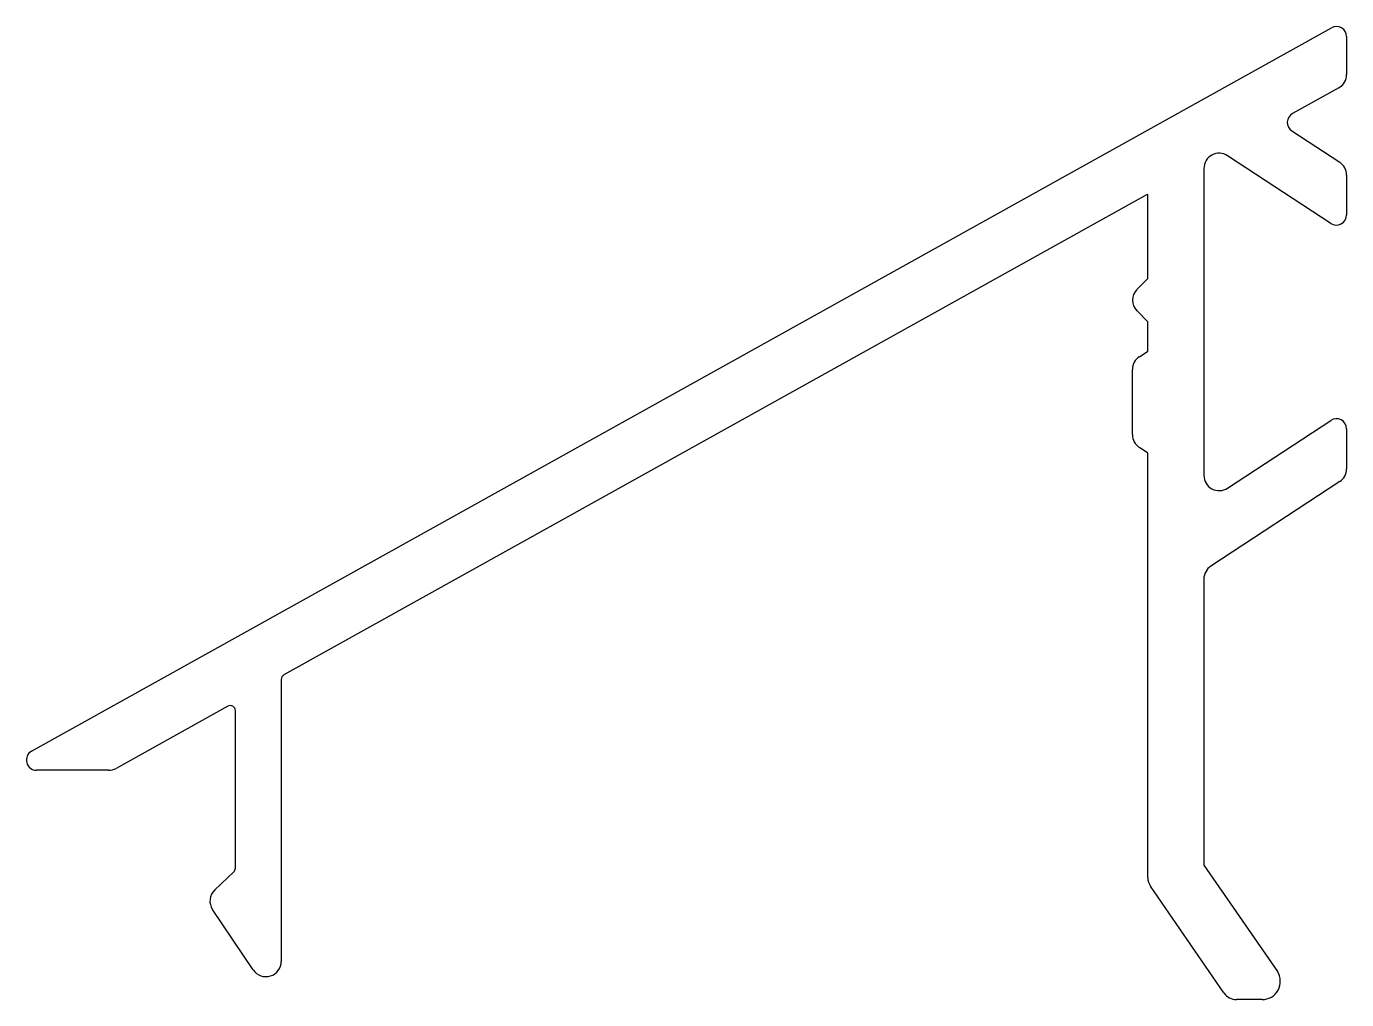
# Model space of a CAD drawing. Extents: x 614.4 to 640.3, y 651.9 to 671.
import ezdxf

# ---------------------------------------------------------------- set-up
doc = ezdxf.new("R2010")
doc.units = 0
doc.layers.get('0').update_dxf_attribs({"linetype": 'CONTINUOUS'})

msp = doc.modelspace()

# ---------------------------------------------------------------- linework, layer by layer
for p, q in [((614.539, 656.731), (640.039, 670.931)), ((640.336, 670.757), (640.336, 670.014)), ((640.182, 669.752), (639.276, 669.248)), ((639.264, 668.906), (640.201, 668.291)), ((640.026, 667.09), (638.001, 668.419)), ((637.536, 668.168), (637.536, 662.145)), ((640.336, 668.04), (640.336, 667.257)), ((636.421, 667.658), (619.487, 658.228)), ((636.436, 666.009), (636.436, 667.649)), ((636.224, 665.797), (636.436, 666.009)), ((636.436, 665.16), (636.224, 665.372)), ((636.436, 664.584), (636.436, 665.16)), ((636.27, 664.473), (636.436, 664.584)), ((636.136, 662.945), (636.136, 664.224)), ((638.001, 661.894), (640.026, 663.224)), ((640.336, 663.057), (640.336, 662.273)), ((636.436, 662.584), (636.27, 662.695)), ((636.436, 654.252), (636.436, 662.584)), ((640.201, 662.023), (637.671, 660.362)), ((637.536, 660.112), (637.536, 654.493)), ((619.436, 658.141), (619.436, 652.607)), ((618.387, 657.616), (616.195, 656.395)), ((618.536, 654.436), (618.536, 657.528)), ((616.049, 656.357), (614.636, 656.357)), ((618.131, 654.009), (618.505, 654.364)), ((637.536, 654.493), (638.98, 652.408)), ((637.929, 651.987), (636.489, 654.082)), ((618.887, 652.439), (618.088, 653.623)), ((638.677, 651.857), (638.176, 651.857))]:
    msp.add_line(p, q)
for centre, radius, start, end in [((640.136, 670.757), 0.2, 360, 119.1118), ((640.036, 670.014), 0.3, 299.1118, 0), ((639.373, 669.073), 0.2, 119.1118, 236.7184), ((637.836, 668.168), 0.3, 56.7184, 180), ((640.036, 668.04), 0.3, 360, 56.7184), ((636.426, 667.649), 0.01, 0, 119.1118), ((640.136, 667.257), 0.2, 236.7184, 0), ((636.436, 665.584), 0.3, 135, 225), ((636.436, 664.224), 0.3, 123.6901, 180), ((640.136, 663.057), 0.2, 0, 123.2816), ((636.436, 662.945), 0.3, 180, 236.3099), ((640.036, 662.273), 0.3, 303.2816, 360), ((637.836, 662.145), 0.3, 180, 303.2816), ((637.836, 660.112), 0.3, 123.2816, 180), ((619.536, 658.141), 0.1, 119.1118, 180), ((618.436, 657.528), 0.1, 0, 119.1118), ((614.636, 656.557), 0.2, 119.1118, 270), ((616.049, 656.657), 0.3, 270, 299.1118), ((618.436, 654.436), 0.1, 313.4904, 0), ((636.736, 654.252), 0.3, 180, 214.5031), ((618.337, 653.791), 0.3, 133.4904, 214), ((619.136, 652.607), 0.3, 214, 0), ((638.677, 652.216), 0.359, 270, 32.2977), ((638.176, 652.157), 0.3, 214.5031, 270)]:
    msp.add_arc(centre, radius, start, end)

doc.saveas('drawing.dxf')
